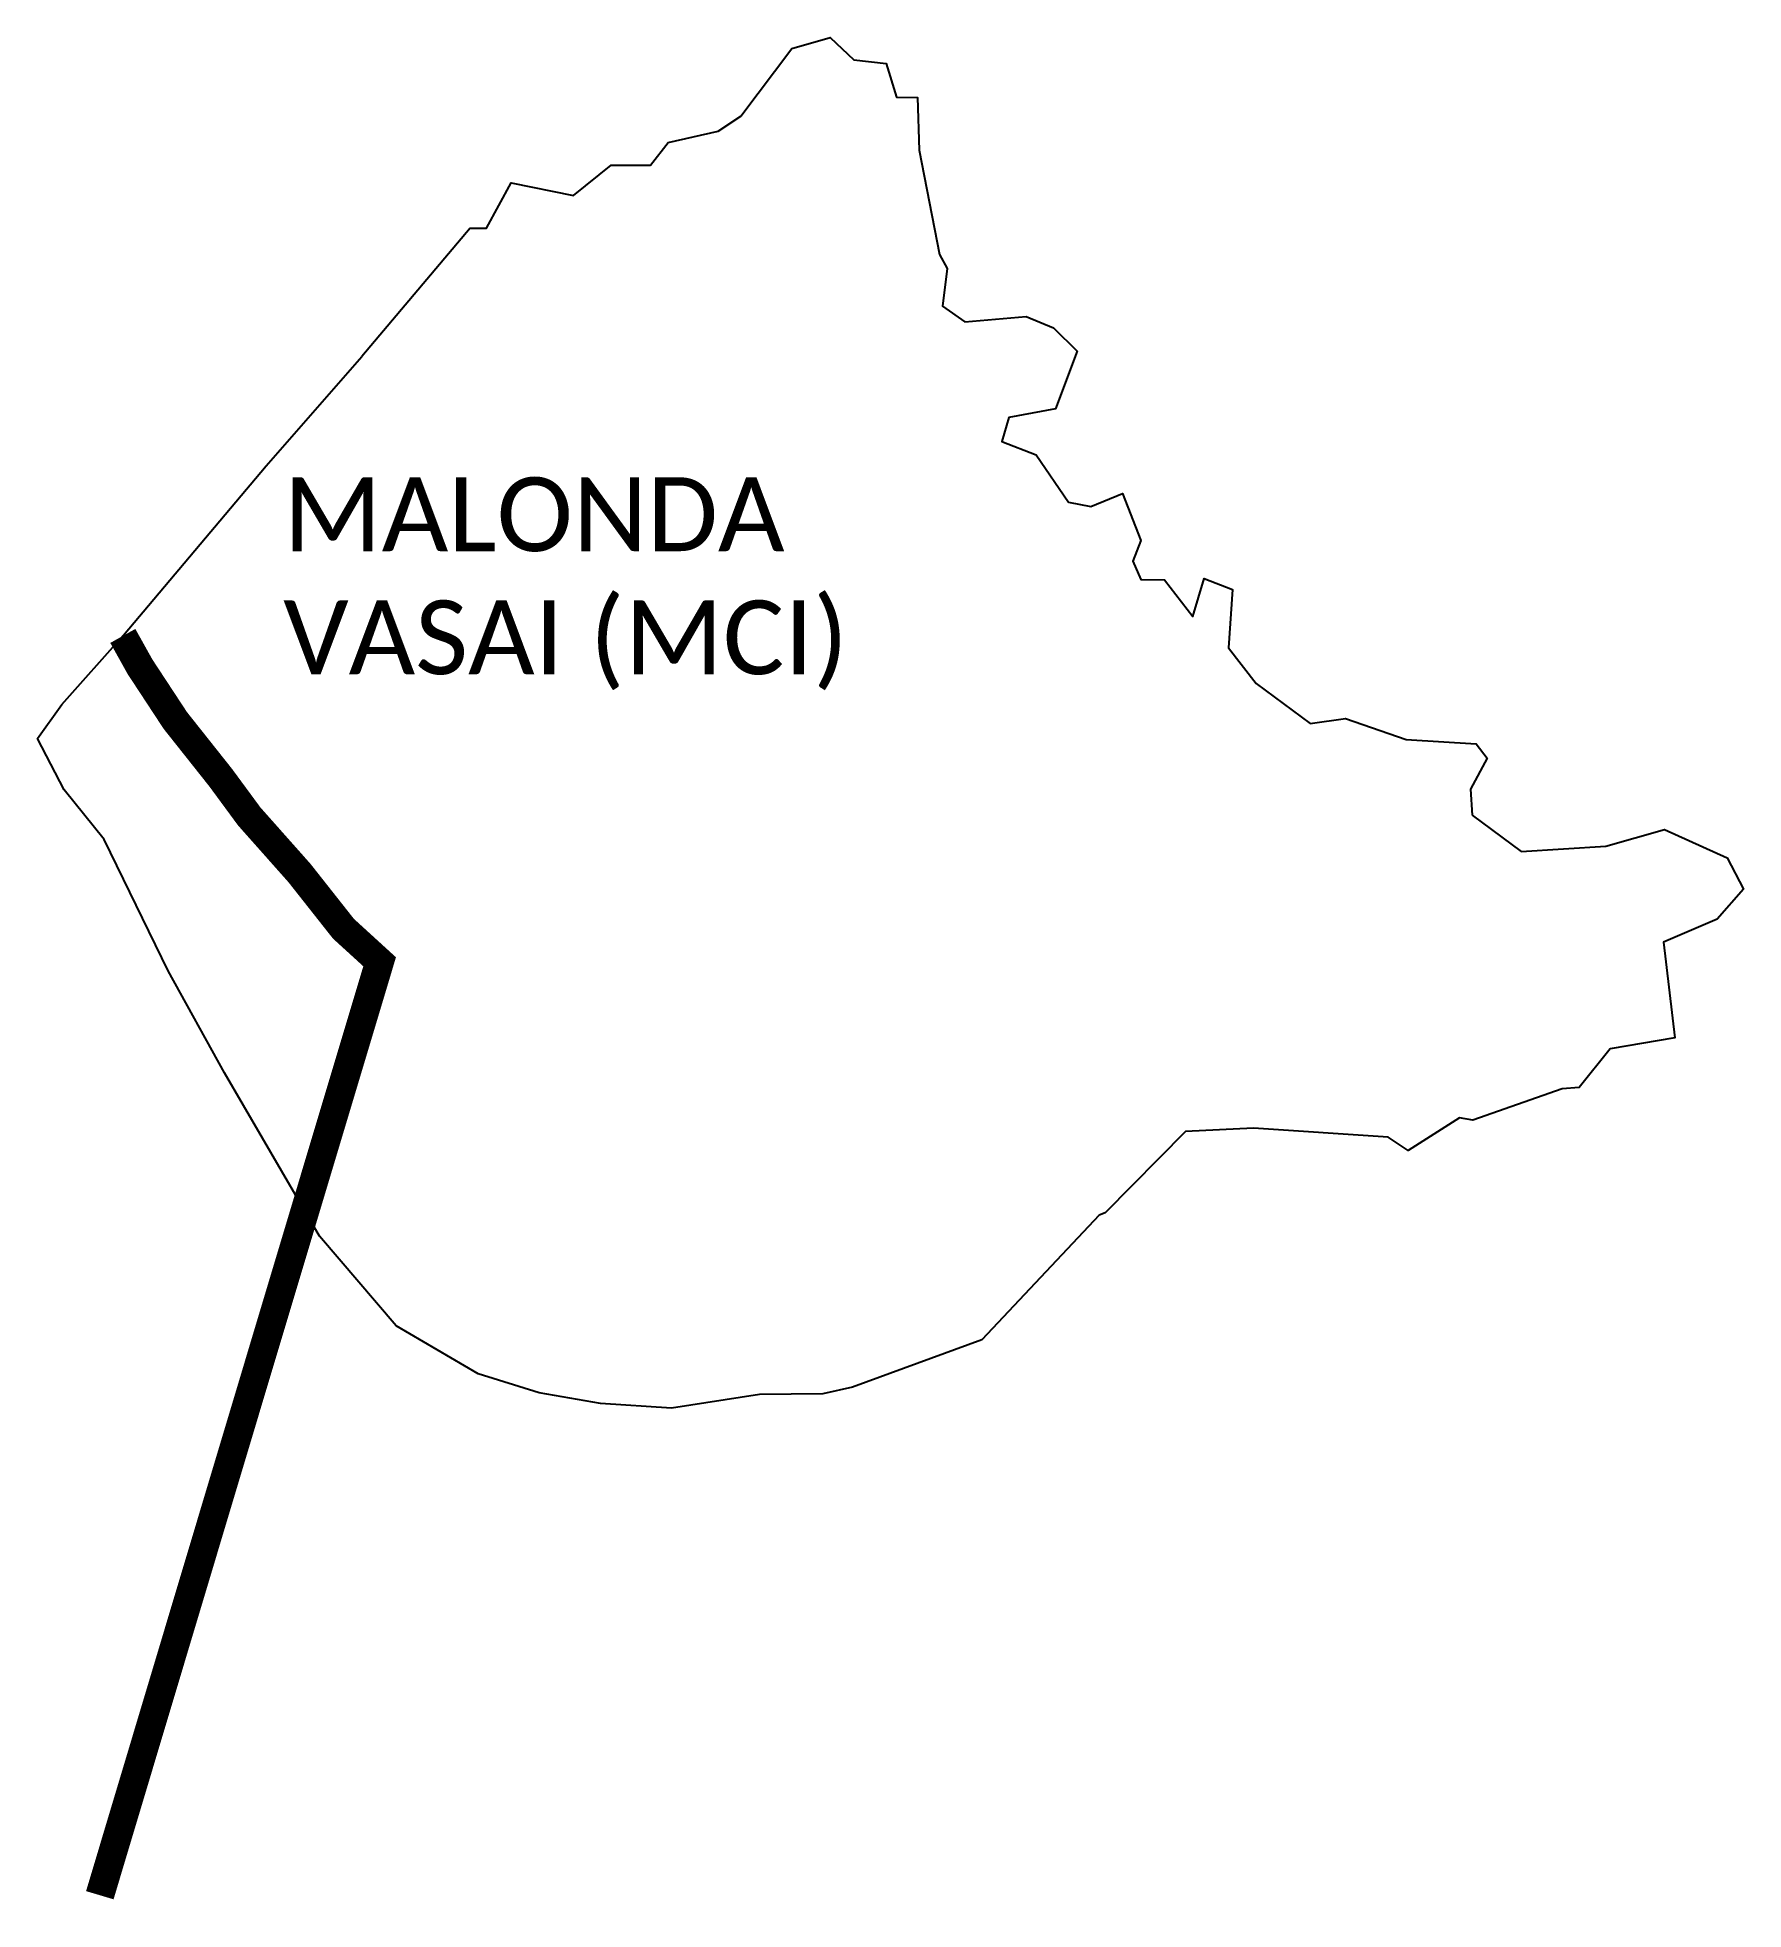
# Model space of a CAD drawing. Header units: metres. Extents: x 268124 to 271097, y 2137195 to 2140457.
import ezdxf

# ---------------------------------------------------------------- set-up
doc = ezdxf.new("R2010")
doc.units = ezdxf.units.M
for name, color, linetype in [('UNPROTECTED', 130, 'Continuous'), ('UNPROTECTED DUE TO CREEK', 150, 'Continuous'), ('VILLAGE BOUNDRY', 3, 'Continuous'), ('VILLAGE NAME', 250, 'Continuous')]:
    doc.layers.add(name, color=color, linetype=linetype)
doc.styles.get("Standard").update_dxf_attribs({"font": 'simplex.shx'})

msp = doc.modelspace()

# ---------------------------------------------------------------- linework, layer by layer
at = {"layer": 'UNPROTECTED', "const_width": 50, "flags": 128}
msp.add_lwpolyline([(268272.6, 2139413.8), (268302.5, 2139360.2), (268364, 2139266.6), (268443.2, 2139166.8), (268492.8, 2139099.4), (268580.5, 2139000.6), (268657.1, 2138903.6), (268720.1, 2138846.1), (268665.8, 2138665.1)], dxfattribs=at)
at = {"layer": 'UNPROTECTED DUE TO CREEK', "const_width": 50, "flags": 128}
msp.add_lwpolyline([(268665.8, 2138665.1), (268446.3, 2137933.1), (268232.5, 2137219.8)], dxfattribs=at)
at = {"layer": 'VILLAGE BOUNDRY', "flags": 128}
msp.add_lwpolyline([(268877.8, 2140124), (268689.1, 2139900.6)], dxfattribs=at)
at = {"layer": 'VILLAGE BOUNDRY'}
for points in [[(268877.8, 2140124, 0), (268906.2, 2140124.1, 0), (268949.3, 2140203, 0), (269057.9, 2140181.2, 0), (269123.7, 2140234, 0), (269192, 2140234, 0), (269223.1, 2140273.5, 0), (269310.1, 2140293.5, 0), (269349.7, 2140319.5, 0), (269438.1, 2140437.1, 0), (269505, 2140456.5, 0), (269546.1, 2140417.4, 0), (269602.8, 2140411.1, 0), (269620.7, 2140352.4, 0), (269657.2, 2140351.9, 0), (269660.5, 2140260.3, 0), (269695.4, 2140078.2, 0), (269709.1, 2140054, 0), (269701.1, 2139988.3, 0), (269739.8, 2139961.2, 0), (269846.5, 2139970.5, 0), (269894.3, 2139950.3, 0), (269935.6, 2139910.2, 0), (269898, 2139809.6, 0), (269816.7, 2139794.2, 0), (269804.5, 2139752.3, 0), (269864.2, 2139729.6, 0), (269920.2, 2139646.6, 0), (269959.2, 2139639.4, 0), (270014.5, 2139661.7, 0), (270046.6, 2139579.9, 0), (270032.7, 2139543.9, 0), (270046.6, 2139512.2, 0), (270087.7, 2139511.5, 0), (270137, 2139447.5, 0), (270156.8, 2139514, 0), (270206.2, 2139494.9, 0), (270199.3, 2139393.3, 0), (270247.7, 2139330.8, 0), (270341.6, 2139261.2, 0), (270403.3, 2139269.9, 0), (270509.1, 2139233.1, 0), (270630.6, 2139225.8, 0), (270649.8, 2139201, 0), (270620.7, 2139147, 0), (270623.7, 2139101.6, 0)], [(270623.7, 2139101.6, 0), (270709.3, 2139038.2, 0), (270856.6, 2139047.6, 0), (270958.7, 2139076.5, 0), (271068.4, 2139027, 0), (271096.7, 2138972.5, 0), (271051, 2138920.5, 0), (270957.5, 2138880.4, 0), (270976.8, 2138713.7, 0), (270864.4, 2138694.7, 0), (270810, 2138627, 0), (270780.9, 2138624.5, 0), (270625.2, 2138570.4, 0), (270601.7, 2138574.2, 0), (270512.4, 2138517, 0), (270477.2, 2138540.5, 0), (270242.8, 2138556.2, 0), (270124.3, 2138550.5, 0), (269984.6, 2138408.7, 0), (269974, 2138404.5, 0), (269769.4, 2138187.4, 0), (269543.8, 2138105.1, 0), (269492.1, 2138093.4, 0), (269382.1, 2138092, 0), (269228.6, 2138068.5, 0), (269104.8, 2138076.4, 0), (268997.8, 2138094.8, 0), (268891.6, 2138128.1, 0), (268748.8, 2138211.6, 0), (268615.2, 2138368.1, 0), (268450, 2138652.4, 0), (268351.8, 2138830.6, 0), (268240.1, 2139059.2, 0), (268170.4, 2139145.9, 0), (268123.8, 2139235, 0), (268166.4, 2139294.2, 0), (268273.7, 2139415, 0), (268522.5, 2139710.4, 0), (268689.1, 2139900.6, 0)]]:
    msp.add_polyline3d(points, dxfattribs=at)

# ---------------------------------------------------------------- texts
at = {"layer": 'VILLAGE NAME', "insert": (268552.3, 2139690.1), "char_height": 128.647, "attachment_point": 1}
msp.add_mtext_dynamic_manual_height_columns('{\\fCalibri|b0|i0|c0|p34;MALONDA VASAI (MCI)}', width=1072.545, gutter_width=643.2, heights=[0], dxfattribs=at)
msp.add_mtext_dynamic_manual_height_columns('{\\fCalibri|b0|i0|c0|p34;MALONDA VASAI (MCI)}', width=1072.545, gutter_width=643.2, heights=[0], dxfattribs=at)

doc.saveas('drawing.dxf')
